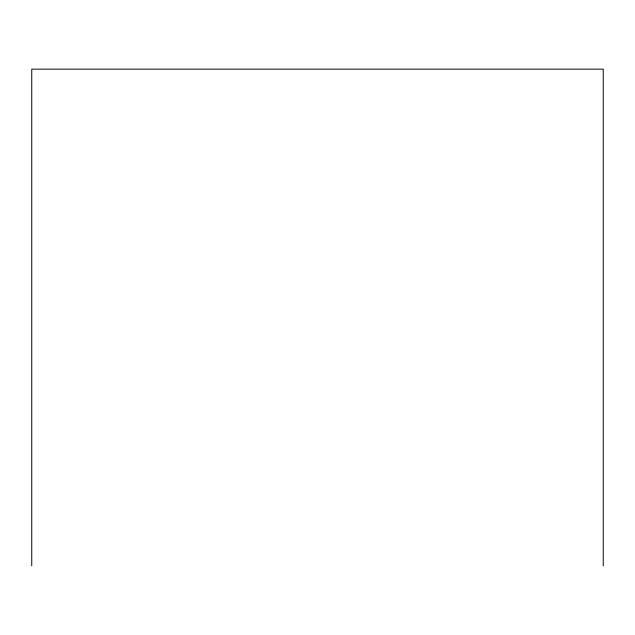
<?xml version="1.0" encoding="UTF-8"?>
<svg xmlns="http://www.w3.org/2000/svg" width="635" height="635" viewBox="0 0 635 635"><rect width="100%" height="100%" fill="white"/><g stroke="black" fill="none" stroke-linecap="round" stroke-linejoin="round"><path stroke-width="0.95" d="M603.25 565.841L603.25 69.159L31.75 69.159L31.75 565.841"/></g></svg>
